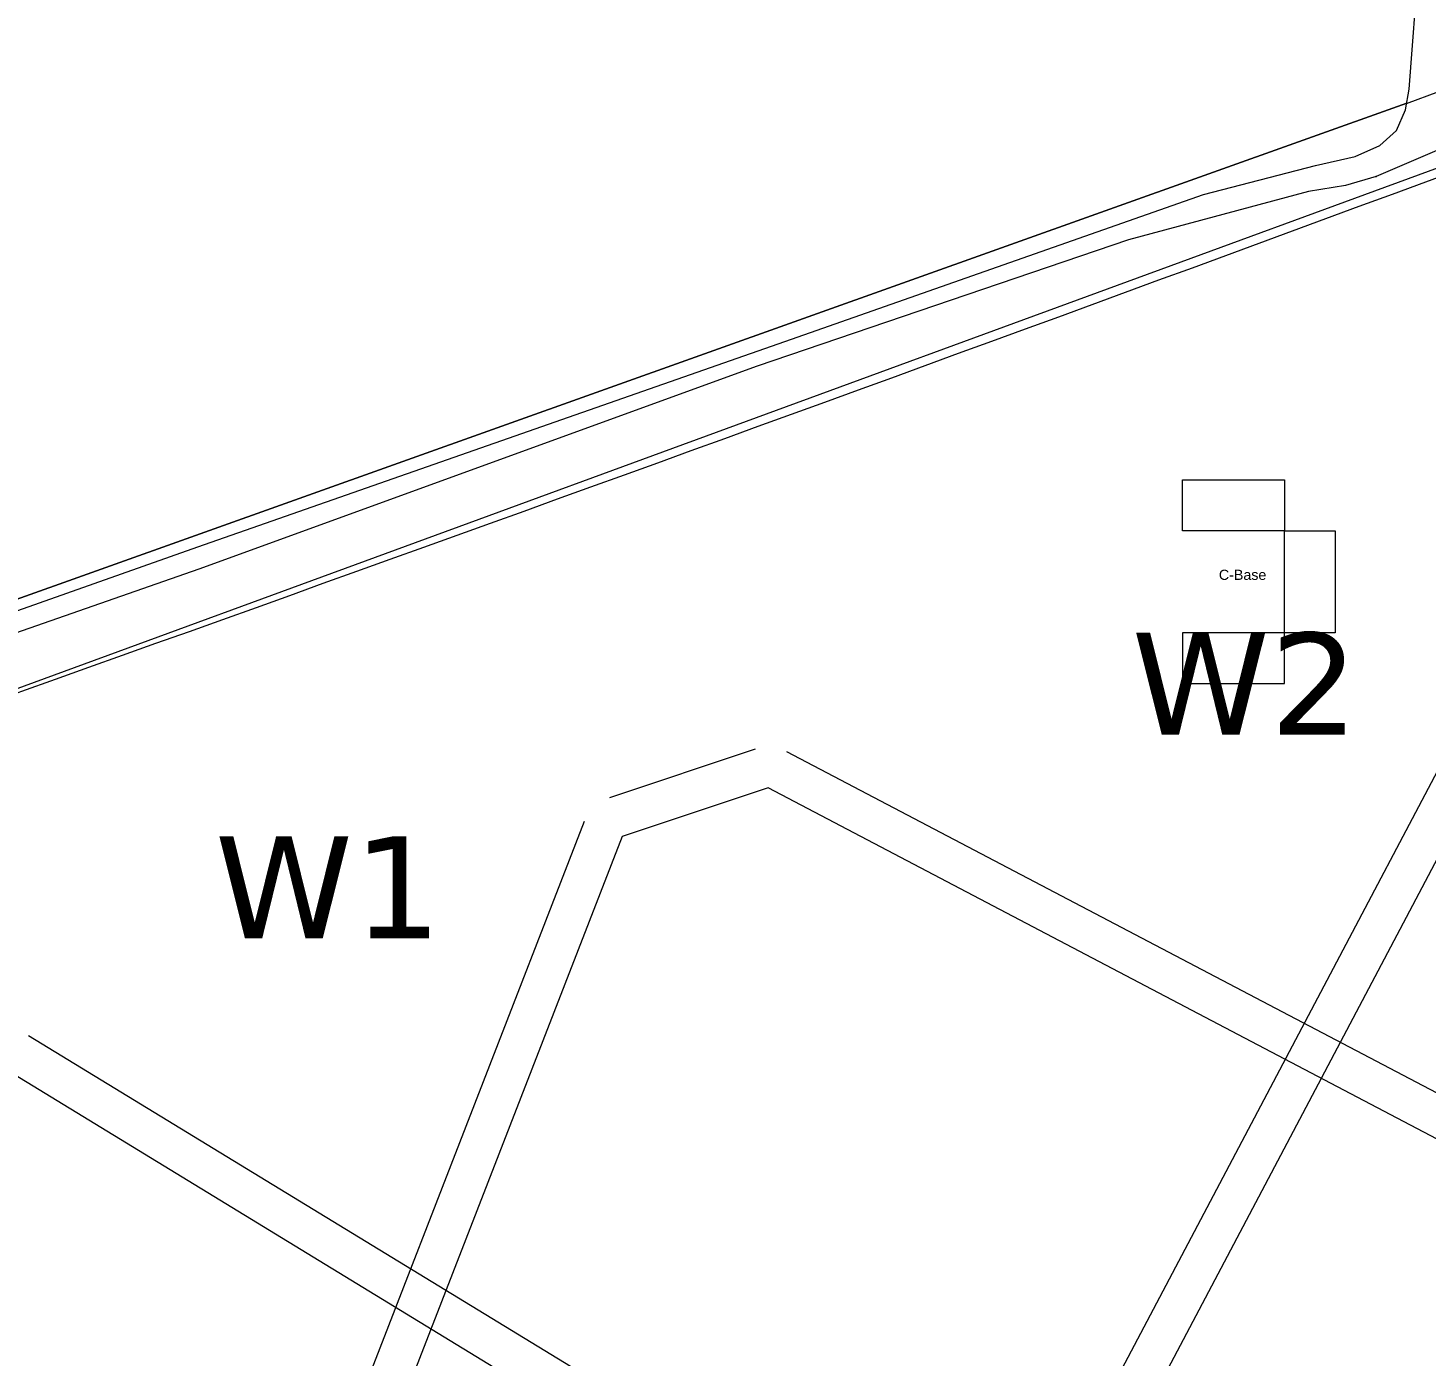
# Model space of a CAD drawing. Header units: millimetres. Extents: x 111563 to 112628, y 522776 to 523529.
# Drawn here: x 111691.7 to 111828.9, y 523059 to 523189.4 of the extents above; entities that cross this region are included whole.
import ezdxf
from ezdxf.enums import TextEntityAlignment as Align

# ---------------------------------------------------------------- set-up
doc = ezdxf.new("R2010")
doc.units = ezdxf.units.MM
for name, color, linetype, lineweight, true_color in [('event roads', 1, 'Continuous', 0, 0xff0000), ('FIELD W - hull', 18, 'Continuous', 0, 0x000000), ('KOP -ACHTERGROND', 47, 'Continuous', 0, 0x7f6f3f), ('T horeca', 18, 'Continuous', 0, 0x000000), ('W00 kant water', 5, 'Continuous', 0, 0x0000ff)]:
    doc.layers.add(name, color=color, linetype=linetype, lineweight=lineweight, true_color=true_color)
doc.styles.add('textstyle54', font='')
doc.styles.add('textstyle88', font='')
doc.styles.add('textstyle89', font='')
doc.styles.get('textstyle54').set_extended_font_data('Liberation Sans')
doc.styles.get('textstyle88').set_extended_font_data('DejaVu Sans Mono')
doc.styles.get('textstyle89').set_extended_font_data('DejaVu Sans Mono')

msp = doc.modelspace()

# ---------------------------------------------------------------- hatches: boundary and pattern name
at = {"layer": 'FIELD W - hull'}
h = msp.add_hatch(dxfattribs=at)
h.set_pattern_fill('AR-B816', color=256, scale=1000, style=0)
edge = h.paths.add_edge_path(flags=0)
edge.add_arc((112003.6636, 523380.94983), 235.05998, 234.8021657, 235.8021657)
edge.add_arc((119353.89098, 523392.19037), 7485.16917, 181.574430715, 182.574430715)
edge.add_arc((115511.43157, 512811.50529), 10870.30671, 109.536752836, 110.536752836)
edge.add_arc((111575.81362, 522917.07557), 142.82966, 31.1578188, 32.1578188)
edge.add_arc((105054.2858, 520670.64764), 7036.75004, 19.271552617, 20.271552617)
edge.add_arc((111519.4124, 523179.84015), 153.29693, 332.3374589, 333.3374589)
edge.add_arc((111569.39683, 523212.76772), 133.856, 310.5445696, 311.5445696)
edge.add_arc((107392.6406, 535182.77648), 12801.72952, 289.46308754, 290.46308754)
at = {"layer": 'W00 kant water'}
h = msp.add_hatch(dxfattribs=at)
h.set_pattern_fill('AR-B816', color=256, scale=1000, style=0)
h.paths.add_polyline_path([(111564.203, 523087.33283), (111641.845, 523114.927), (111654.727, 523119.478), (111708.352, 523138.424), (111766.612, 523158.829), (111807.055, 523173.017), (111818.066, 523175.869), (111821.941, 523176.77), (111824.387, 523177.834), (111826.004, 523179.317), (111826.888, 523181.344), (111827.268, 523183.376), (111828.188, 523195.833), (111830.628, 523211.697), (111832.273, 523220.324), (111832.959, 523225.256), (111833.274, 523229.936), (111833.824, 523234.391), (111834.17, 523238.622), (111834.457, 523241.808), (111835.396, 523243.5), (111836.123, 523243.868), (111837.074, 523242.618), (111837.125, 523242.372), (111837.27, 523241.41), (111836.329, 523231.235), (111834.986, 523220.768), (111834.072, 523215.883), (111832.991, 523210.481), (111831.865, 523205.201), (111831.35, 523201.135), (111830.974, 523196.722), (111830.673, 523193.157), (111830.542, 523189.915), (111830.446, 523186.871), (111830.355, 523184.035), (111830.36441, 523182.70612), (111830.68942, 523182.09489), (111831.45208, 523181.90422), (111832, 523182), (111834.3085, 523182.79532), (111845.14254, 523186.31506), (111861.26492, 523192.25339), (111867.39609, 523195.64743), (111869.62958, 523196.5452), (111871.16237, 523197.02694), (111872.34481, 523197.09263), (111873.72432, 523196.74228), (111874.55641, 523196.06347), (111875.03814, 523195.18759), (111875.18967, 523192.8595), (111875.21157, 523191.04205), (111876.56682, 523139.36115), (111879, 523078), (111879.38888, 523063.02193), (111879, 523062), (111878.17176, 523061.36967), (111876.46905, 523061.29399), (111875.71228, 523061.71021), (111875.56093, 523062.50481), (111875.37174, 523065.79672), (111875.23389, 523083.32228), (111873.44422, 523129.04004), (111871.65456, 523175.73397), (111871.44758, 523189.0727), (111868.73597, 523190.56409), (111865.7532, 523190.15734), (111841.48428, 523182.29367), (111824.01, 523174.786), (111820.99, 523173.928), (111817.357, 523173.308), (111799.689, 523168.577), (111763.25, 523156.187), (111708.427, 523136.245), (111657.769, 523118.552), (111656.752, 523118.007), (111655.174, 523116.632), (111654.065, 523114.616), (111653.96496, 523112.81332), (111654.22043, 523111.17104), (111655.018, 523109.132), (111684.03, 523029.871), (111681.749, 523028.73), (111668.443, 523064.704), (111652.356, 523108.198), (111651.58867, 523109.89048), (111650, 523112), (111648.365, 523113.111), (111647.02, 523113.506), (111645.052, 523113.286), (111612.441, 523101.866), (111570.211, 523087.182), (111564.203, 523085.1219)], flags=0)

# ---------------------------------------------------------------- linework, layer by layer
at = {"layer": 'event roads'}
for p, q in [((111785.96741, 523032.92499), (111849.3419, 523153.02152)), ((111788.98391, 523030.07056), (111852.87956, 523151.15471)), ((111763.04915, 523118.56148), (111748.73619, 523113.7951)), ((111842.72112, 523078.1145), (111766.17249, 523118.30787)), ((111764.31296, 523114.76638), (111750, 523110)), ((111840.86159, 523074.57301), (111764.31296, 523114.76638)), ((111746.27102, 523111.44732), (111715.17789, 523031.33694)), ((111750, 523110), (111718.90686, 523029.88962)), ((111787.31316, 523032.104), (111691.72202, 523090.42072)), ((111785.22996, 523028.68928), (111689.63883, 523087.00601))]:
    msp.add_line(p, q, dxfattribs=at)
at = {"layer": 'FIELD W - hull'}
msp.add_lwpolyline([(111868.17469, 523188.86664, 0.004363351), (111871.54764, 523186.53129, 0.004363351), (111876.27649, 523055.97772, 0.004363351), (111698.03944, 522990.97523, 0.004363351), (111696.7311, 522993.09711, 0.004363351), (111655.18709, 523108.67005, 0.004363351), (111656.4085, 523111.05048, 0.004363351), (111658.17046, 523112.58454, 0.004363351)], format="xyb", close=True, dxfattribs=at)
at = {"layer": 'KOP -ACHTERGROND'}
for p, q in [((111827.01068, 523182.00002), (111564.203, 523088.14544)), ((111564.203, 523088.14544), (111827.01068, 523182.00002))]:
    msp.add_line(p, q, dxfattribs=at)
for points in [[(111826.99396, 523181.99405), (111827.00564, 523181.97306), (111830.17434, 523183.13459), (111830.17434, 523183.13459), (111874.38323, 523199.33992, -0.511725075), (111877.07066, 523197.52252), (111877.20975, 523192.92054), (111876.36583, 523192.61119, 0.323576594), (111875.05521, 523190.66872), (111879.217, 523061.99507, -0.264037581), (111878.29823, 523060.2472)], [(111878.29823, 523060.2472, -0.425884226), (111876.15617, 523062.17825), (111872.26293, 523184.10958, 0.51118763), (111865.54463, 523188.64455), (111658.76101, 523112.8454, 0.414213562), (111655.78732, 523106.43002), (111683.50702, 523030.80937, -0.322023025), (111682.88056, 523028.56087)]]:
    msp.add_lwpolyline(points, format="xyb", dxfattribs=at)
at = {"layer": 'T horeca'}
for p, q in [((111805, 523145), (111815, 523145)), ((111805, 523140), (111805, 523145)), ((111815, 523145), (111815, 523140)), ((111815, 523140), (111805, 523140)), ((111815, 523140), (111820, 523140)), ((111815, 523130), (111815, 523140)), ((111820, 523140), (111820, 523130)), ((111815, 523130), (111805, 523130)), ((111805, 523130), (111805, 523125)), ((111820, 523130), (111815, 523130)), ((111815, 523125), (111815, 523130)), ((111805, 523125), (111815, 523125))]:
    msp.add_line(p, q, dxfattribs=at)
at = {"layer": 'W00 kant water', "linetype": 'Continuous', "lineweight": 0}
for points in [[(111564.203, 523087.33283), (111641.845, 523114.927), (111654.727, 523119.478), (111708.352, 523138.424), (111766.612, 523158.829), (111807.055, 523173.017), (111818.066, 523175.869), (111821.941, 523176.77), (111824.387, 523177.834), (111826.004, 523179.317), (111826.888, 523181.344), (111827.268, 523183.376), (111828.188, 523195.833)], [(111865.7532, 523190.15734), (111841.48428, 523182.29367), (111824.01, 523174.786), (111820.99, 523173.928), (111817.357, 523173.308), (111799.689, 523168.577), (111763.25, 523156.187), (111708.427, 523136.245), (111657.769, 523118.552)]]:
    msp.add_lwpolyline(points, dxfattribs=at)
at = {"layer": 'W00 kant water'}
msp.add_point((111824.01, 523174.786), dxfattribs=at)
msp.add_point((111824.01, 523174.786), dxfattribs=at)

# ---------------------------------------------------------------- texts
at = {"layer": 'FIELD W - hull'}
for s, style, p in [('W2', 'textstyle89', (111800, 523130)), ('W1', 'textstyle88', (111710, 523110))]:
    msp.add_text(s, height=10, dxfattribs=dict(at, style=style)).set_placement(p, align=Align.TOP_LEFT)
at = {"layer": 'T horeca', "style": 'textstyle54'}
msp.add_text('C-Base', height=1, dxfattribs=at).set_placement((111808.57493, 523136.18411), align=Align.TOP_LEFT)

doc.saveas('drawing.dxf')
